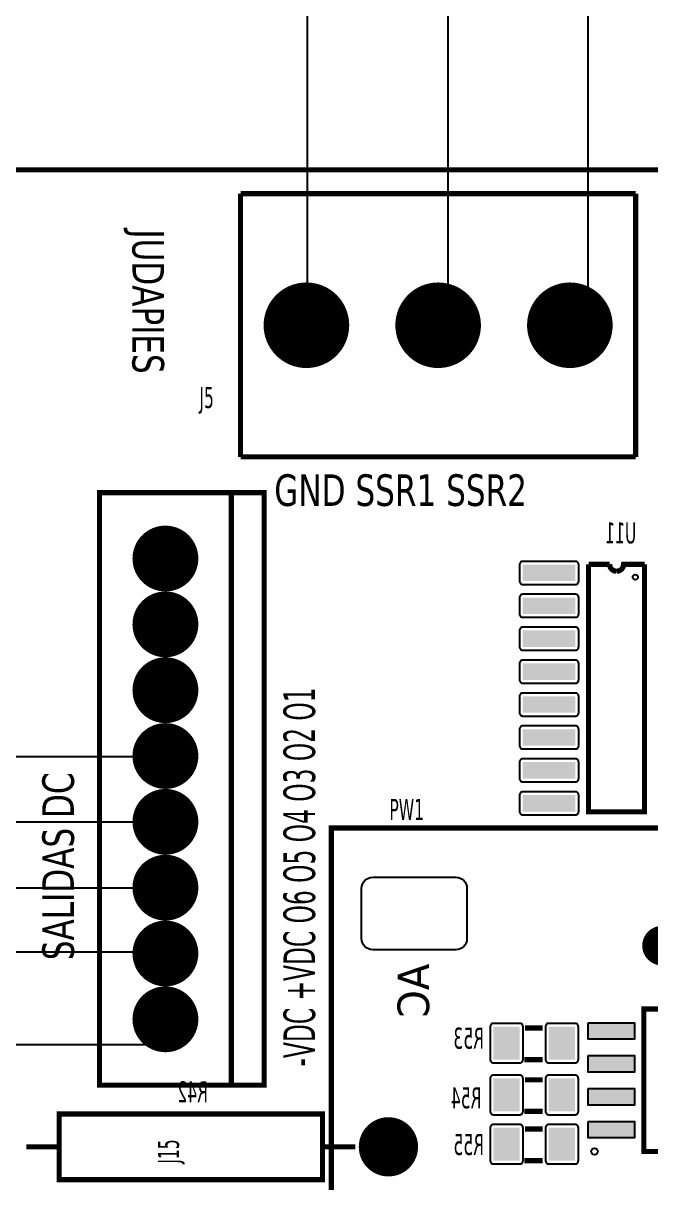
# Model space of a CAD drawing. Header units: millimetres. Extents: x 123.5 to 144.3, y 105.4 to 121.6.
# Drawn here: x 133.36 to 134.504, y 109.151 to 111.265 of the extents above; entities that cross this region are included whole.
import ezdxf

# ---------------------------------------------------------------- set-up
doc = ezdxf.new("R2010")
doc.units = ezdxf.units.MM
doc.layers.add('DESC', color=250, linetype='Continuous')
doc.layers.add('WIRES', color=7, linetype='Continuous')
doc.styles.get("Standard").update_dxf_attribs({"font": 'tahoma.ttf'})

# ---------------------------------------------------------------- blocks, each defined once
blk = doc.blocks.new('RPAD')
blk.add_trace([(-0.5, -0.5), (-0.5, 0.5), (0.5, -0.5), (0.5, 0.5)])
blk = doc.blocks.new('EPAD')
at = {"const_width": 0.5}
blk.add_lwpolyline([(-0.25, 0, 1), (0.25, 0, 1)], format="xyb", close=True, dxfattribs=at)
blk = doc.blocks.new('oard')
at = {"const_width": 0.00787}
for points in [[(155.9889, 119.4043), (162.6345, 119.4043), (162.6345, 122.5185), (155.9889, 122.5185), (155.9889, 119.4043)], [(155.9889, 119.4043), (162.6345, 119.4043), (162.6345, 122.5185), (155.9889, 122.5185), (155.9889, 119.4043)], [(155.9889, 119.4043), (162.6345, 119.4043), (162.6345, 122.5185), (155.9889, 122.5185), (155.9889, 119.4043)], [(158.5282, 122.0823), (158.5282, 122.4823)], [(159.1282, 122.4823), (158.5282, 122.4823)], [(158.5282, 122.0823), (158.5282, 122.4823)], [(159.1282, 122.4823), (158.5282, 122.4823)], [(158.5282, 122.0823), (158.5282, 122.4823)], [(159.1282, 122.4823), (158.5282, 122.4823)], [(159.1282, 122.0823), (159.1282, 122.4823)], [(159.1282, 122.0823), (159.1282, 122.4823)], [(159.1282, 122.0823), (159.1282, 122.4823)], [(158.5282, 122.0823), (159.1282, 122.0823)], [(158.5282, 122.0823), (159.1282, 122.0823)], [(158.5282, 122.0823), (159.1282, 122.0823)], [(158.3141, 121.1279), (158.5641, 121.1279), (158.5641, 122.0279), (158.3141, 122.0279), (158.3141, 121.1279)], [(158.3141, 121.1279), (158.5641, 121.1279), (158.5641, 122.0279), (158.3141, 122.0279), (158.3141, 121.1279)], [(158.3141, 121.1279), (158.5641, 121.1279), (158.5641, 122.0279), (158.3141, 122.0279), (158.3141, 121.1279)], [(158.5141, 122.0279), (158.5141, 121.1279)], [(158.5141, 122.0279), (158.5141, 121.1279)], [(158.5141, 122.0279), (158.5141, 121.1279)], [(159.0885, 121.9191), (159.0566, 121.9191)], [(159.0566, 121.9191), (159.0566, 121.9061)], [(159.0885, 121.9191), (159.0566, 121.9191)], [(159.0566, 121.9191), (159.0566, 121.9061)], [(159.0885, 121.9191), (159.0566, 121.9191)], [(159.0566, 121.9191), (159.0566, 121.9061)], [(159.0885, 121.9191), (159.0893, 121.9149), (159.0916, 121.9115), (159.0949, 121.9093), (159.0991, 121.9085)], [(159.0885, 121.9191), (159.0893, 121.9149), (159.0916, 121.9115), (159.0949, 121.9093), (159.0991, 121.9085)], [(159.0885, 121.9191), (159.0893, 121.9149), (159.0916, 121.9115), (159.0949, 121.9093), (159.0991, 121.9085)], [(159.1416, 121.9191), (159.1097, 121.9191), (159.1089, 121.9149), (159.1067, 121.9115), (159.1033, 121.9093), (159.0991, 121.9085)], [(159.1416, 121.9191), (159.1097, 121.9191), (159.1089, 121.9149), (159.1067, 121.9115), (159.1033, 121.9093), (159.0991, 121.9085)], [(159.1416, 121.9191), (159.1097, 121.9191), (159.1089, 121.9149), (159.1067, 121.9115), (159.1033, 121.9093), (159.0991, 121.9085)], [(159.1416, 121.9061), (159.1416, 121.9191)], [(159.1416, 121.9061), (159.1416, 121.9191)], [(159.1416, 121.9061), (159.1416, 121.9191)], [(159.0566, 121.9061), (159.0566, 121.5561)], [(159.0566, 121.9061), (159.0566, 121.5561)], [(159.0566, 121.9061), (159.0566, 121.5561)], [(159.1416, 121.9061), (159.1416, 121.5561)], [(159.1416, 121.9061), (159.1416, 121.5561)], [(159.1416, 121.9061), (159.1416, 121.5561)], [(159.0866, 121.5431), (159.0566, 121.5431), (159.0566, 121.5561)], [(159.0866, 121.5431), (159.0566, 121.5431), (159.0566, 121.5561)], [(159.0866, 121.5431), (159.0566, 121.5431), (159.0566, 121.5561)], [(159.1416, 121.5561), (159.1416, 121.5431), (159.1116, 121.5431)], [(159.1416, 121.5561), (159.1416, 121.5431), (159.1116, 121.5431)], [(159.1416, 121.5561), (159.1416, 121.5431), (159.1116, 121.5431)], [(159.1116, 121.5431), (159.0866, 121.5431)], [(159.1116, 121.5431), (159.0866, 121.5431)], [(159.1116, 121.5431), (159.0866, 121.5431)], [(158.666, 119.4555), (159.7369, 119.4555), (159.7369, 121.5185), (158.666, 121.5185), (158.666, 119.4555)], [(158.666, 119.4555), (159.7369, 119.4555), (159.7369, 121.5185), (158.666, 121.5185), (158.666, 119.4555)], [(158.666, 119.4555), (159.7369, 119.4555), (159.7369, 121.5185), (158.666, 121.5185), (158.666, 119.4555)], [(159.1405, 121.2435), (159.3216, 121.2435), (159.3216, 121.027), (159.1405, 121.027), (159.1405, 121.2435)], [(159.1405, 121.2435), (159.3216, 121.2435), (159.3216, 121.027), (159.1405, 121.027), (159.1405, 121.2435)], [(159.1405, 121.2435), (159.3216, 121.2435), (159.3216, 121.027), (159.1405, 121.027), (159.1405, 121.2435)], [(158.9871, 121.2147), (158.9601, 121.2147)], [(158.9871, 121.2147), (158.9601, 121.2147)], [(158.9871, 121.2147), (158.9601, 121.2147)], [(158.9871, 121.1667), (158.9591, 121.1667)], [(158.9871, 121.1667), (158.9591, 121.1667)], [(158.9871, 121.1667), (158.9591, 121.1667)], [(158.9871, 121.136), (158.9601, 121.136)], [(158.9871, 121.136), (158.9601, 121.136)], [(158.9871, 121.136), (158.9601, 121.136)], [(158.2527, 120.9842), (158.6527, 120.9842), (158.6527, 121.0842), (158.2527, 121.0842), (158.2527, 120.9842)], [(158.2527, 120.9842), (158.6527, 120.9842), (158.6527, 121.0842), (158.2527, 121.0842), (158.2527, 120.9842)], [(158.2527, 120.9842), (158.6527, 120.9842), (158.6527, 121.0842), (158.2527, 121.0842), (158.2527, 120.9842)], [(158.9871, 121.088), (158.9591, 121.088)], [(158.9871, 121.088), (158.9591, 121.088)], [(158.9871, 121.088), (158.9591, 121.088)], [(158.9871, 121.0612), (158.9601, 121.0612)], [(158.9871, 121.0612), (158.9601, 121.0612)], [(158.9871, 121.0612), (158.9601, 121.0612)], [(158.2027, 121.0342), (158.2527, 121.0342)], [(158.2027, 121.0342), (158.2527, 121.0342)], [(158.2027, 121.0342), (158.2527, 121.0342)], [(158.6527, 121.0342), (158.7027, 121.0342)], [(158.6527, 121.0342), (158.7027, 121.0342)], [(158.6527, 121.0342), (158.7027, 121.0342)], [(158.9871, 121.0132), (158.9591, 121.0132)], [(158.9871, 121.0132), (158.9591, 121.0132)], [(158.9871, 121.0132), (158.9591, 121.0132)]]:
    blk.add_lwpolyline(points, dxfattribs=at)
for points in [[(158.9516, 121.9186), (158.9516, 121.8936), (158.9517, 121.8926), (158.952, 121.8916), (158.9525, 121.8908), (158.9531, 121.89), (158.9538, 121.8894), (158.9546, 121.889), (158.9556, 121.8887), (158.9566, 121.8886), (159.0366, 121.8886), (159.0376, 121.8887), (159.0386, 121.889), (159.0394, 121.8894), (159.0402, 121.89), (159.0408, 121.8908), (159.0412, 121.8916), (159.0415, 121.8926), (159.0416, 121.8936), (159.0416, 121.9186), (159.0415, 121.9196), (159.0412, 121.9206), (159.0408, 121.9214), (159.0402, 121.9221), (159.0394, 121.9228), (159.0386, 121.9232), (159.0376, 121.9235), (159.0366, 121.9236), (158.9566, 121.9236), (158.9556, 121.9235), (158.9546, 121.9232), (158.9538, 121.9228), (158.9531, 121.9221), (158.9525, 121.9214), (158.952, 121.9206), (158.9517, 121.9196), (158.9516, 121.9186)], [(158.9516, 121.8686), (158.9516, 121.8436), (158.9517, 121.8426), (158.952, 121.8416), (158.9525, 121.8408), (158.9531, 121.84), (158.9538, 121.8394), (158.9546, 121.839), (158.9556, 121.8387), (158.9566, 121.8386), (159.0366, 121.8386), (159.0376, 121.8387), (159.0386, 121.839), (159.0394, 121.8394), (159.0402, 121.84), (159.0408, 121.8408), (159.0412, 121.8416), (159.0415, 121.8426), (159.0416, 121.8436), (159.0416, 121.8686), (159.0415, 121.8696), (159.0412, 121.8706), (159.0408, 121.8714), (159.0402, 121.8721), (159.0394, 121.8728), (159.0386, 121.8732), (159.0376, 121.8735), (159.0366, 121.8736), (158.9566, 121.8736), (158.9556, 121.8735), (158.9546, 121.8732), (158.9538, 121.8728), (158.9531, 121.8721), (158.9525, 121.8714), (158.952, 121.8706), (158.9517, 121.8696), (158.9516, 121.8686)], [(158.9516, 121.8186), (158.9516, 121.7936), (158.9517, 121.7926), (158.952, 121.7916), (158.9525, 121.7908), (158.9531, 121.79), (158.9538, 121.7894), (158.9546, 121.789), (158.9556, 121.7887), (158.9566, 121.7886), (159.0366, 121.7886), (159.0376, 121.7887), (159.0386, 121.789), (159.0394, 121.7894), (159.0402, 121.79), (159.0408, 121.7908), (159.0412, 121.7916), (159.0415, 121.7926), (159.0416, 121.7936), (159.0416, 121.8186), (159.0415, 121.8196), (159.0412, 121.8206), (159.0408, 121.8214), (159.0402, 121.8221), (159.0394, 121.8228), (159.0386, 121.8232), (159.0376, 121.8235), (159.0366, 121.8236), (158.9566, 121.8236), (158.9556, 121.8235), (158.9546, 121.8232), (158.9538, 121.8228), (158.9531, 121.8221), (158.9525, 121.8214), (158.952, 121.8206), (158.9517, 121.8196), (158.9516, 121.8186)], [(158.9516, 121.7686), (158.9516, 121.7436), (158.9517, 121.7426), (158.952, 121.7416), (158.9525, 121.7408), (158.9531, 121.74), (158.9538, 121.7394), (158.9546, 121.739), (158.9556, 121.7387), (158.9566, 121.7386), (159.0366, 121.7386), (159.0376, 121.7387), (159.0386, 121.739), (159.0394, 121.7394), (159.0402, 121.74), (159.0408, 121.7408), (159.0412, 121.7416), (159.0415, 121.7426), (159.0416, 121.7436), (159.0416, 121.7686), (159.0415, 121.7696), (159.0412, 121.7706), (159.0408, 121.7714), (159.0402, 121.7721), (159.0394, 121.7728), (159.0386, 121.7732), (159.0376, 121.7735), (159.0366, 121.7736), (158.9566, 121.7736), (158.9556, 121.7735), (158.9546, 121.7732), (158.9538, 121.7728), (158.9531, 121.7721), (158.9525, 121.7714), (158.952, 121.7706), (158.9517, 121.7696), (158.9516, 121.7686)], [(158.9516, 121.7186), (158.9516, 121.6936), (158.9517, 121.6926), (158.952, 121.6916), (158.9525, 121.6908), (158.9531, 121.69), (158.9538, 121.6894), (158.9546, 121.689), (158.9556, 121.6887), (158.9566, 121.6886), (159.0366, 121.6886), (159.0376, 121.6887), (159.0386, 121.689), (159.0394, 121.6894), (159.0402, 121.69), (159.0408, 121.6908), (159.0412, 121.6916), (159.0415, 121.6926), (159.0416, 121.6936), (159.0416, 121.7186), (159.0415, 121.7196), (159.0412, 121.7206), (159.0408, 121.7214), (159.0402, 121.7221), (159.0394, 121.7228), (159.0386, 121.7232), (159.0376, 121.7235), (159.0366, 121.7236), (158.9566, 121.7236), (158.9556, 121.7235), (158.9546, 121.7232), (158.9538, 121.7228), (158.9531, 121.7221), (158.9525, 121.7214), (158.952, 121.7206), (158.9517, 121.7196), (158.9516, 121.7186)], [(158.9516, 121.6686), (158.9516, 121.6436), (158.9517, 121.6426), (158.952, 121.6416), (158.9525, 121.6408), (158.9531, 121.64), (158.9538, 121.6394), (158.9546, 121.639), (158.9556, 121.6387), (158.9566, 121.6386), (159.0366, 121.6386), (159.0376, 121.6387), (159.0386, 121.639), (159.0394, 121.6394), (159.0402, 121.64), (159.0408, 121.6408), (159.0412, 121.6416), (159.0415, 121.6426), (159.0416, 121.6436), (159.0416, 121.6686), (159.0415, 121.6696), (159.0412, 121.6706), (159.0408, 121.6714), (159.0402, 121.6721), (159.0394, 121.6728), (159.0386, 121.6732), (159.0376, 121.6735), (159.0366, 121.6736), (158.9566, 121.6736), (158.9556, 121.6735), (158.9546, 121.6732), (158.9538, 121.6728), (158.9531, 121.6721), (158.9525, 121.6714), (158.952, 121.6706), (158.9517, 121.6696), (158.9516, 121.6686)], [(158.9516, 121.6186), (158.9516, 121.5936), (158.9517, 121.5926), (158.952, 121.5916), (158.9525, 121.5908), (158.9531, 121.59), (158.9538, 121.5894), (158.9546, 121.589), (158.9556, 121.5887), (158.9566, 121.5886), (159.0366, 121.5886), (159.0376, 121.5887), (159.0386, 121.589), (159.0394, 121.5894), (159.0402, 121.59), (159.0408, 121.5908), (159.0412, 121.5916), (159.0415, 121.5926), (159.0416, 121.5936), (159.0416, 121.6186), (159.0415, 121.6196), (159.0412, 121.6206), (159.0408, 121.6214), (159.0402, 121.6221), (159.0394, 121.6228), (159.0386, 121.6232), (159.0376, 121.6235), (159.0366, 121.6236), (158.9566, 121.6236), (158.9556, 121.6235), (158.9546, 121.6232), (158.9538, 121.6228), (158.9531, 121.6221), (158.9525, 121.6214), (158.952, 121.6206), (158.9517, 121.6196), (158.9516, 121.6186)], [(158.9516, 121.5686), (158.9516, 121.5436), (158.9517, 121.5426), (158.952, 121.5416), (158.9525, 121.5408), (158.9531, 121.54), (158.9538, 121.5394), (158.9546, 121.539), (158.9556, 121.5387), (158.9566, 121.5386), (159.0366, 121.5386), (159.0376, 121.5387), (159.0386, 121.539), (159.0394, 121.5394), (159.0402, 121.54), (159.0408, 121.5408), (159.0412, 121.5416), (159.0415, 121.5426), (159.0416, 121.5436), (159.0416, 121.5686), (159.0415, 121.5696), (159.0412, 121.5706), (159.0408, 121.5714), (159.0402, 121.5721), (159.0394, 121.5728), (159.0386, 121.5732), (159.0376, 121.5735), (159.0366, 121.5736), (158.9566, 121.5736), (158.9556, 121.5735), (158.9546, 121.5732), (158.9538, 121.5728), (158.9531, 121.5721), (158.9525, 121.5714), (158.952, 121.5706), (158.9517, 121.5696), (158.9516, 121.5686)], [(158.712, 121.3506), (158.712, 121.4266), (158.7124, 121.4301), (158.7133, 121.4333), (158.7149, 121.4362), (158.7169, 121.4387), (158.7194, 121.4407), (158.7223, 121.4423), (158.7255, 121.4432), (158.729, 121.4436), (158.855, 121.4436), (158.8585, 121.4432), (158.8617, 121.4423), (158.8646, 121.4407), (158.8671, 121.4387), (158.8692, 121.4362), (158.8707, 121.4333), (158.8717, 121.4301), (158.872, 121.4266), (158.872, 121.3506), (158.8717, 121.3471), (158.8707, 121.3439), (158.8692, 121.341), (158.8671, 121.3385), (158.8646, 121.3364), (158.8617, 121.3349), (158.8585, 121.3339), (158.855, 121.3336), (158.729, 121.3336), (158.7255, 121.3339), (158.7223, 121.3349), (158.7194, 121.3364), (158.7169, 121.3385), (158.7149, 121.341), (158.7133, 121.3439), (158.7124, 121.3471), (158.712, 121.3506)], [(158.9521, 121.2217), (158.9121, 121.2217), (158.9111, 121.2216), (158.9102, 121.2213), (158.9093, 121.2209), (158.9086, 121.2203), (158.908, 121.2195), (158.9075, 121.2187), (158.9072, 121.2177), (158.9071, 121.2167), (158.9071, 121.1667), (158.9072, 121.1657), (158.9075, 121.1648), (158.908, 121.1639), (158.9086, 121.1632), (158.9093, 121.1626), (158.9102, 121.1621), (158.9111, 121.1618), (158.9121, 121.1617), (158.9521, 121.1617), (158.9531, 121.1618), (158.9541, 121.1621), (158.9549, 121.1626), (158.9557, 121.1632), (158.9563, 121.1639), (158.9567, 121.1648), (158.957, 121.1657), (158.9571, 121.1667), (158.9571, 121.2167), (158.957, 121.2177), (158.9567, 121.2187), (158.9563, 121.2195), (158.9557, 121.2203), (158.9549, 121.2209), (158.9541, 121.2213), (158.9531, 121.2216), (158.9521, 121.2217)], [(159.0361, 121.2217), (158.9961, 121.2217), (158.9951, 121.2216), (158.9942, 121.2213), (158.9933, 121.2209), (158.9926, 121.2203), (158.992, 121.2195), (158.9915, 121.2187), (158.9912, 121.2177), (158.9911, 121.2167), (158.9911, 121.1667), (158.9912, 121.1657), (158.9915, 121.1648), (158.992, 121.1639), (158.9926, 121.1632), (158.9933, 121.1626), (158.9942, 121.1621), (158.9951, 121.1618), (158.9961, 121.1617), (159.0361, 121.1617), (159.0371, 121.1618), (159.0381, 121.1621), (159.0389, 121.1626), (159.0397, 121.1632), (159.0403, 121.1639), (159.0407, 121.1648), (159.041, 121.1657), (159.0411, 121.1667), (159.0411, 121.2167), (159.041, 121.2177), (159.0407, 121.2187), (159.0403, 121.2195), (159.0397, 121.2203), (159.0389, 121.2209), (159.0381, 121.2213), (159.0371, 121.2216), (159.0361, 121.2217)], [(159.0557, 121.2222), (159.0557, 121.1982), (159.1267, 121.1982), (159.1267, 121.2222), (159.0557, 121.2222)], [(159.0557, 121.1722), (159.0557, 121.1482), (159.1267, 121.1482), (159.1267, 121.1722), (159.0557, 121.1722)], [(158.9521, 121.143), (158.9121, 121.143), (158.9111, 121.1429), (158.9102, 121.1426), (158.9093, 121.1421), (158.9086, 121.1415), (158.908, 121.1408), (158.9075, 121.14), (158.9072, 121.139), (158.9071, 121.138), (158.9071, 121.088), (158.9072, 121.087), (158.9075, 121.086), (158.908, 121.0852), (158.9086, 121.0844), (158.9093, 121.0838), (158.9102, 121.0834), (158.9111, 121.0831), (158.9121, 121.083), (158.9521, 121.083), (158.9531, 121.0831), (158.9541, 121.0834), (158.9549, 121.0838), (158.9557, 121.0844), (158.9563, 121.0852), (158.9567, 121.086), (158.957, 121.087), (158.9571, 121.088), (158.9571, 121.138), (158.957, 121.139), (158.9567, 121.14), (158.9563, 121.1408), (158.9557, 121.1415), (158.9549, 121.1421), (158.9541, 121.1426), (158.9531, 121.1429), (158.9521, 121.143)], [(159.0361, 121.143), (158.9961, 121.143), (158.9951, 121.1429), (158.9942, 121.1426), (158.9933, 121.1421), (158.9926, 121.1415), (158.992, 121.1408), (158.9915, 121.14), (158.9912, 121.139), (158.9911, 121.138), (158.9911, 121.088), (158.9912, 121.087), (158.9915, 121.086), (158.992, 121.0852), (158.9926, 121.0844), (158.9933, 121.0838), (158.9942, 121.0834), (158.9951, 121.0831), (158.9961, 121.083), (159.0361, 121.083), (159.0371, 121.0831), (159.0381, 121.0834), (159.0389, 121.0838), (159.0397, 121.0844), (159.0403, 121.0852), (159.0407, 121.086), (159.041, 121.087), (159.0411, 121.088), (159.0411, 121.138), (159.041, 121.139), (159.0407, 121.14), (159.0403, 121.1408), (159.0397, 121.1415), (159.0389, 121.1421), (159.0381, 121.1426), (159.0371, 121.1429), (159.0361, 121.143)], [(159.0557, 121.1222), (159.0557, 121.0982), (159.1267, 121.0982), (159.1267, 121.1222), (159.0557, 121.1222)], [(158.9521, 121.0682), (158.9121, 121.0682), (158.9111, 121.0681), (158.9102, 121.0678), (158.9093, 121.0673), (158.9086, 121.0667), (158.908, 121.066), (158.9075, 121.0651), (158.9072, 121.0642), (158.9071, 121.0632), (158.9071, 121.0132), (158.9072, 121.0122), (158.9075, 121.0112), (158.908, 121.0104), (158.9086, 121.0096), (158.9093, 121.009), (158.9102, 121.0086), (158.9111, 121.0083), (158.9121, 121.0082), (158.9521, 121.0082), (158.9531, 121.0083), (158.9541, 121.0086), (158.9549, 121.009), (158.9557, 121.0096), (158.9563, 121.0104), (158.9567, 121.0112), (158.957, 121.0122), (158.9571, 121.0132), (158.9571, 121.0632), (158.957, 121.0642), (158.9567, 121.0651), (158.9563, 121.066), (158.9557, 121.0667), (158.9549, 121.0673), (158.9541, 121.0678), (158.9531, 121.0681), (158.9521, 121.0682)], [(159.0361, 121.0682), (158.9961, 121.0682), (158.9951, 121.0681), (158.9942, 121.0678), (158.9933, 121.0673), (158.9926, 121.0667), (158.992, 121.066), (158.9915, 121.0651), (158.9912, 121.0642), (158.9911, 121.0632), (158.9911, 121.0132), (158.9912, 121.0122), (158.9915, 121.0112), (158.992, 121.0104), (158.9926, 121.0096), (158.9933, 121.009), (158.9942, 121.0086), (158.9951, 121.0083), (158.9961, 121.0082), (159.0361, 121.0082), (159.0371, 121.0083), (159.0381, 121.0086), (159.0389, 121.009), (159.0397, 121.0096), (159.0403, 121.0104), (159.0407, 121.0112), (159.041, 121.0122), (159.0411, 121.0132), (159.0411, 121.0632), (159.041, 121.0642), (159.0407, 121.0651), (159.0403, 121.066), (159.0397, 121.0667), (159.0389, 121.0673), (159.0381, 121.0678), (159.0371, 121.0681), (159.0361, 121.0682)], [(159.0557, 121.0722), (159.0557, 121.0482), (159.1267, 121.0482), (159.1267, 121.0722), (159.0557, 121.0722)]]:
    blk.add_lwpolyline(points, close=True)
for centre, radius in [((159.1276, 121.8997), 0.004), ((159.1276, 121.8997), 0.004), ((159.1276, 121.8997), 0.004), ((159.0656, 121.027), 0.00492), ((159.0656, 121.027), 0.00492), ((159.0656, 121.027), 0.00492)]:
    blk.add_circle(centre, radius)
for name, p, xscale, yscale in [('EPAD', (158.6282, 122.2823), 0.13, 0.13), ('EPAD', (158.8282, 122.2823), 0.13, 0.13), ('EPAD', (159.0282, 122.2823), 0.13, 0.13), ('EPAD', (158.4141, 121.9279), 0.1, 0.1), ('EPAD', (158.4141, 121.8279), 0.1, 0.1), ('EPAD', (158.4141, 121.7279), 0.1, 0.1), ('EPAD', (158.4141, 121.6279), 0.1, 0.1), ('EPAD', (158.4141, 121.5279), 0.1, 0.1), ('EPAD', (158.4141, 121.4279), 0.1, 0.1), ('EPAD', (158.4141, 121.3279), 0.1, 0.1), ('EPAD', (159.1681, 121.3398), 0.06, 0.06), ('EPAD', (158.4141, 121.2279), 0.1, 0.1), ('RPAD', (158.9321, 121.1917), 0.04, 0.05), ('RPAD', (159.0161, 121.1917), 0.04, 0.05), ('RPAD', (158.9321, 121.113), 0.04, 0.05), ('RPAD', (159.0161, 121.113), 0.04, 0.05), ('EPAD', (158.7527, 121.0342), 0.09, 0.09), ('RPAD', (158.9321, 121.0382), 0.04, 0.05), ('RPAD', (159.0161, 121.0382), 0.04, 0.05)]:
    blk.add_blockref(name, p, dxfattribs=dict(xscale=xscale, yscale=yscale))
at = {"rotation": 90}
for p, xscale, yscale in [((158.9966, 121.9061), 0.025, 0.08), ((158.9966, 121.8561), 0.025, 0.08), ((158.9966, 121.8061), 0.025, 0.08), ((158.9966, 121.7561), 0.025, 0.08), ((158.9966, 121.7061), 0.025, 0.08), ((158.9966, 121.6561), 0.025, 0.08), ((158.9966, 121.6061), 0.025, 0.08), ((158.9966, 121.5561), 0.025, 0.08), ((159.0912, 121.2102), 0.024, 0.071), ((159.0912, 121.1602), 0.024, 0.071), ((159.0912, 121.1102), 0.024, 0.071), ((159.0912, 121.0602), 0.024, 0.071)]:
    blk.add_blockref('RPAD', p, dxfattribs=dict(at, xscale=xscale, yscale=yscale))
for s, height, rotation, width, p in [('JUDAPIES', 0.048, 270, 0.833333, (158.364, 122.4279)), ('JUDAPIES', 0.048, 270, 0.833333, (158.364, 122.4279)), ('JUDAPIES', 0.048, 270, 0.833333, (158.364, 122.4279)), ('-VDC +VDC O6 O5 O4 O3 O2 O1', 0.048, 90, 0.625, (158.6413, 121.1563)), ('-VDC +VDC O6 O5 O4 O3 O2 O1', 0.048, 90, 0.625, (158.6413, 121.1563)), ('-VDC +VDC O6 O5 O4 O3 O2 O1', 0.048, 90, 0.625, (158.6413, 121.1563)), ('SALIDAS DC', 0.048, 90, 0.833333, (158.2752, 121.3177)), ('SALIDAS DC', 0.048, 90, 0.833333, (158.2752, 121.3177)), ('SALIDAS DC', 0.048, 90, 0.833333, (158.2752, 121.3177)), ('J15', 0.032, 90, 0.625, (158.4347, 121.0086)), ('J15', 0.032, 90, 0.625, (158.4347, 121.0086)), ('J15', 0.032, 90, 0.625, (158.4347, 121.0086))]:
    blk.add_text(s, height=height, rotation=rotation, dxfattribs=dict(width=width)).set_placement(p)
for s, height, width, p in [('J5', 0.032, 0.625, (158.4657, 122.1565)), ('J5', 0.032, 0.625, (158.4657, 122.1565)), ('J5', 0.032, 0.625, (158.4657, 122.1565)), ('GND SSR1 SSR2', 0.048, 0.833333, (158.5794, 122.0078)), ('GND SSR1 SSR2', 0.048, 0.833333, (158.5794, 122.0078)), ('GND SSR1 SSR2', 0.048, 0.833333, (158.5794, 122.0078)), ('PW1', 0.032, 0.625, (158.7542, 121.5308)), ('PW1', 0.032, 0.625, (158.7542, 121.5308)), ('PW1', 0.032, 0.625, (158.7542, 121.5308))]:
    blk.add_text(s, height=height, dxfattribs=dict(width=width)).set_placement(p)
at = {"text_generation_flag": 2, "width": 0.625}
for s, p in [('U11', (159.1291, 121.951)), ('U11', (159.1291, 121.951)), ('U11', (159.1291, 121.951)), ('R53', (158.8978, 121.1833)), ('R53', (158.8978, 121.1833)), ('R53', (158.8978, 121.1833)), ('R42', (158.4787, 121.1018)), ('R42', (158.4787, 121.1018)), ('R42', (158.4787, 121.1018)), ('R54', (158.8939, 121.0927)), ('R54', (158.8939, 121.0927)), ('R54', (158.8939, 121.0927)), ('R55', (158.8978, 121.0219)), ('R55', (158.8978, 121.0219)), ('R55', (158.8978, 121.0219))]:
    blk.add_text(s, height=0.032, dxfattribs=at).set_placement(p)
at = {"text_generation_flag": 2, "width": 1.041667}
blk.add_text('AC', height=0.048, rotation=90, dxfattribs=at).set_placement((158.8145, 121.3125))
blk.add_text('AC', height=0.048, rotation=90, dxfattribs=at).set_placement((158.8145, 121.3125))
blk.add_text('AC', height=0.048, rotation=90, dxfattribs=at).set_placement((158.8145, 121.3125))

msp = doc.modelspace()

# ---------------------------------------------------------------- linework, layer by layer
at = {"layer": 'WIRES'}
for p, q in [((134.1338, 111.5426), (134.1338, 110.7455)), ((134.3888, 111.4926), (134.3888, 110.7276)), ((133.8781, 110.7053), (133.8781, 111.3382)), ((134.1338, 110.7455), (134.0939, 110.7455)), ((134.3888, 110.7276), (134.3487, 110.7276)), ((132.8373, 109.9278), (133.6138, 109.9278)), ((133.6164, 109.808), (132.3572, 109.808)), ((133.5974, 109.6878), (132.3868, 109.6878)), ((133.6172, 109.5715), (131.7062, 109.5715)), ((133.6145, 109.403), (133.6145, 109.4468)), ((131.4694, 109.403), (133.6145, 109.403))]:
    msp.add_line(p, q, dxfattribs=at)

# ---------------------------------------------------------------- block references
at = {"layer": 'DESC', "xscale": 1.2, "yscale": 1.2, "zscale": 1.2}
msp.add_blockref('oard', (-56.4775, -36.0246), dxfattribs=at)

doc.saveas('drawing.dxf')
